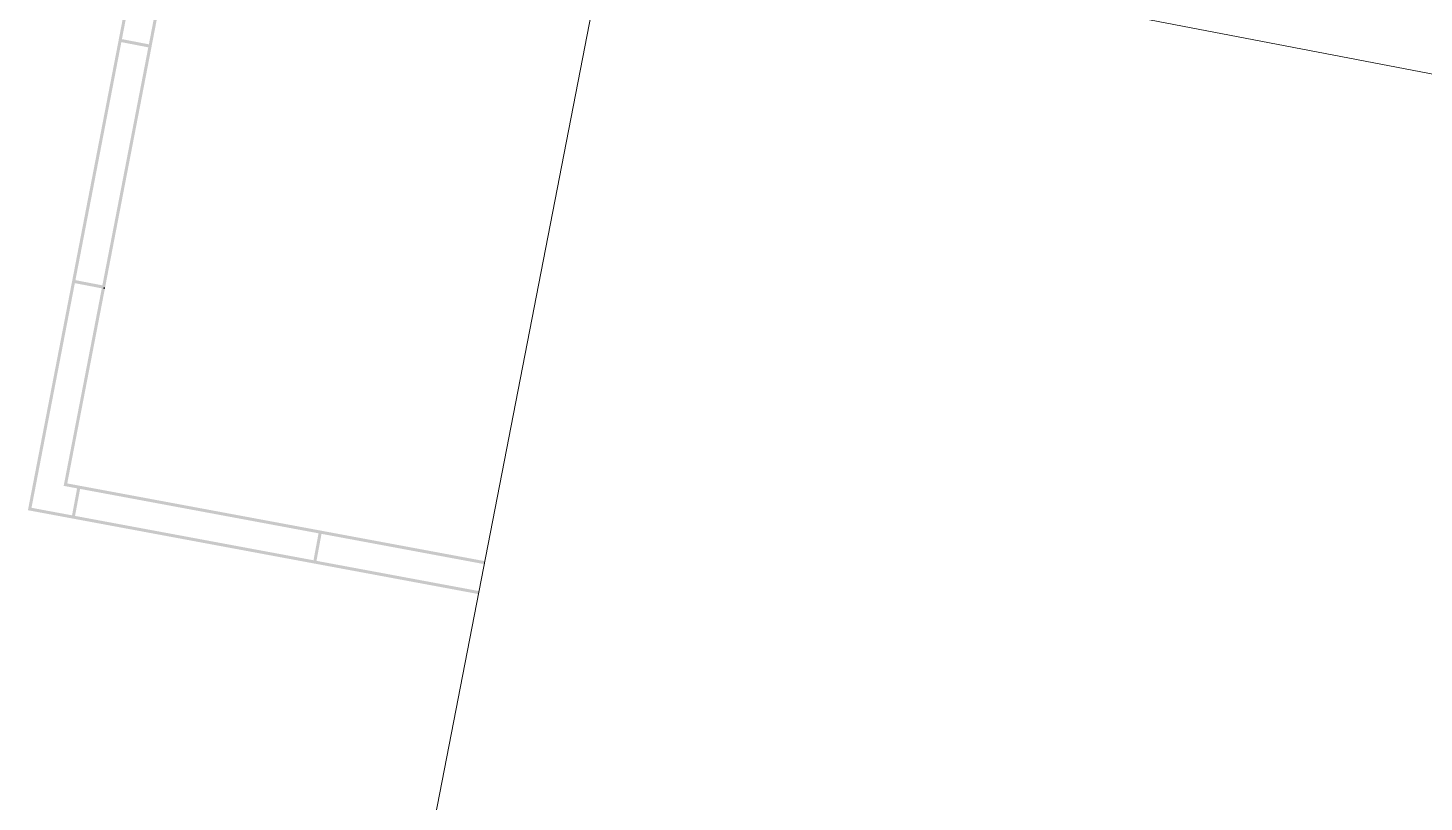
# Model space of a CAD drawing. Header units: metres. Extents: x 629572 to 645168, y 4785785 to 4790166.
# Drawn here: x 633520.62 to 633566.38, y 4788322.21 to 4788347.6 of the extents above; entities that cross this region are included whole.
import ezdxf

# ---------------------------------------------------------------- set-up
doc = ezdxf.new("R2010")
doc.units = ezdxf.units.M
doc.linetypes.add('Сплошная', pattern=[0])
doc.layers.add('Здания и строения', color=7, linetype='CONTINUOUS')
doc.layers.add('Ограды каменные и жб (H более 1м)', color=7, linetype='CONTINUOUS')

msp = doc.modelspace()

# ---------------------------------------------------------------- hatches: boundary and pattern name
at = {"layer": 'Ограды каменные и жб (H более 1м)'}
for points in [[(633525.149, 4788349.988), (633524.585, 4788347.063), (633523.702, 4788347.234), (633524.266, 4788350.159), (633524.807, 4788352.963), (633525.207, 4788355.04), (633525.109, 4788355.059), (633524.708, 4788352.982), (633524.168, 4788350.178), (633523.594, 4788347.203), (633523.585, 4788347.154), (633523.634, 4788347.145), (633524.616, 4788346.955), (633524.665, 4788346.946), (633524.674, 4788346.995), (633525.248, 4788349.969), (633525.788, 4788352.774), (633526.189, 4788354.85), (633526.091, 4788354.869), (633525.69, 4788352.793)], [(633523.625, 4788342.084), (633523.061, 4788339.159), (633522.178, 4788339.329), (633522.742, 4788342.254), (633523.282, 4788345.059), (633523.683, 4788347.135), (633523.585, 4788347.154), (633523.184, 4788345.077), (633522.643, 4788342.273), (633522.07, 4788339.299), (633522.06, 4788339.25), (633522.109, 4788339.24), (633522.119, 4788339.29), (633522.109, 4788339.24), (633523.091, 4788339.051), (633523.101, 4788339.1), (633523.15, 4788339.091), (633523.723, 4788342.065), (633524.264, 4788344.869), (633524.665, 4788346.946), (633524.566, 4788346.965), (633524.166, 4788344.888)], [(633522.067, 4788331.616), (633521.183, 4788331.78), (633520.738, 4788331.863), (633520.824, 4788332.308), (633521.217, 4788334.35), (633521.758, 4788337.154), (633522.159, 4788339.231), (633522.06, 4788339.25), (633521.66, 4788337.173), (633521.119, 4788334.369), (633520.725, 4788332.327), (633520.621, 4788331.783), (633521.165, 4788331.682), (633522.098, 4788331.508), (633522.147, 4788331.499), (633522.156, 4788331.548), (633522.34, 4788332.531), (633522.349, 4788332.58), (633522.299, 4788332.59), (633521.91, 4788332.662), (633521.894, 4788332.651), (633521.832, 4788332.609), (633521.793, 4788332.582), (633522.232, 4788332.5)], [(633522.101, 4788334.179), (633521.793, 4788332.582), (633521.854, 4788332.624), (633521.881, 4788332.642), (633521.91, 4788332.662), (633522.199, 4788334.161), (633522.74, 4788336.965), (633523.141, 4788339.042), (633523.042, 4788339.061), (633522.642, 4788336.984)], [(633523.091, 4788339.051), (633523.141, 4788339.042), (633523.15, 4788339.091), (633523.101, 4788339.1)], [(633527.217, 4788331.572), (633530.146, 4788331.026), (633529.981, 4788330.142), (633527.053, 4788330.687), (633524.245, 4788331.21), (633522.166, 4788331.597), (633522.147, 4788331.499), (633524.227, 4788331.112), (633527.034, 4788330.589), (633530.012, 4788330.034), (633530.061, 4788330.025), (633530.07, 4788330.074), (633530.253, 4788331.057), (633530.263, 4788331.106), (633530.213, 4788331.116), (633527.236, 4788331.67), (633524.428, 4788332.193), (633522.349, 4788332.58), (633522.33, 4788332.482), (633524.41, 4788332.095)], [(633532.324, 4788330.621), (633535.131, 4788330.098), (633535.576, 4788330.015), (633535.578, 4788330.03), (633535.594, 4788330.113), (633535.15, 4788330.196), (633532.342, 4788330.719), (633530.263, 4788331.106), (633530.244, 4788331.008)], [(633532.141, 4788329.638), (633534.948, 4788329.115), (633535.393, 4788329.032), (633535.395, 4788329.047), (633535.411, 4788329.13), (633534.966, 4788329.213), (633532.159, 4788329.736), (633530.08, 4788330.123), (633530.061, 4788330.025)]]:
    msp.add_hatch(color=7, dxfattribs=at).paths.add_polyline_path(points)

# ---------------------------------------------------------------- linework, layer by layer
at = {"layer": 'Здания и строения', "color": 8, "linetype": 'Сплошная', "lineweight": 0, "flags": 128}
msp.add_lwpolyline([(633539.706, 4788351.263), (633694.111, 4788321.655), (633686.6, 4788283.214), (633532.233, 4788312.785), (633539.706, 4788351.263)], close=True, dxfattribs=at)

doc.saveas('drawing.dxf')
